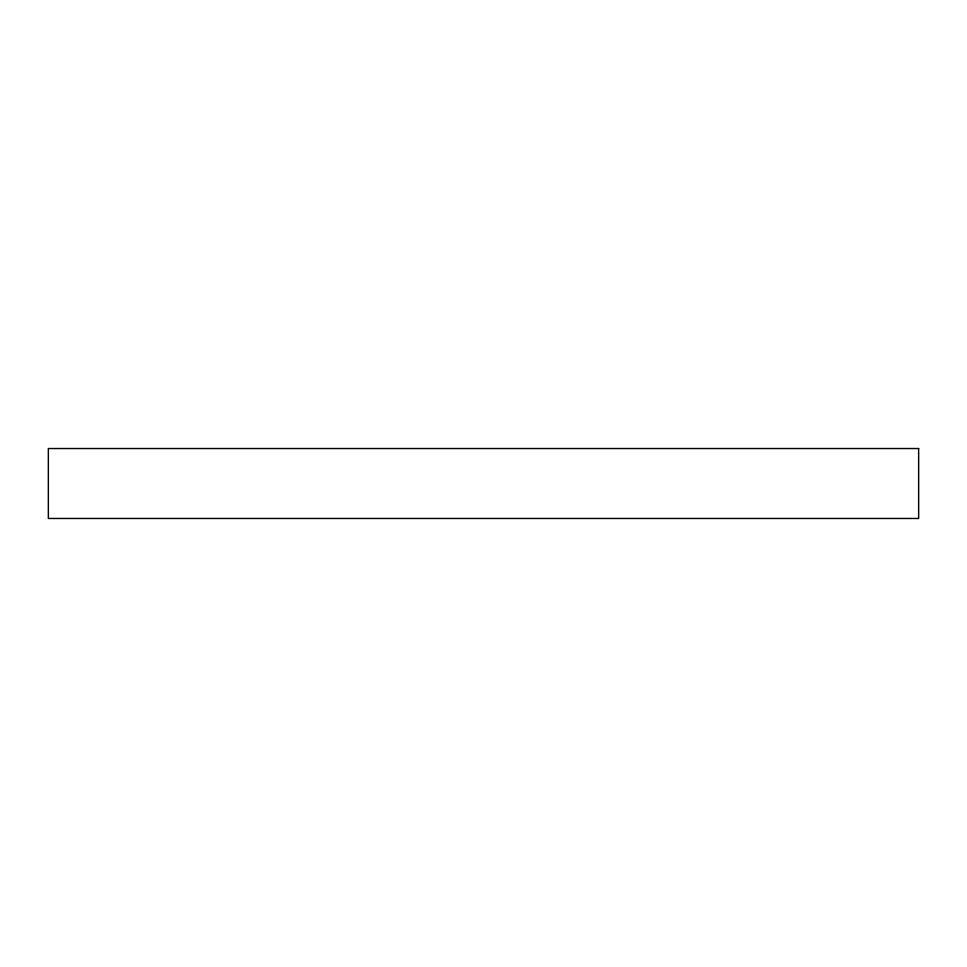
<?xml version="1.0" encoding="UTF-8"?>
<svg xmlns="http://www.w3.org/2000/svg" width="967" height="967" viewBox="0 0 967 967"><rect width="100%" height="100%" fill="white"/><g stroke="black" fill="none" stroke-linecap="round" stroke-linejoin="round"><path stroke-width="1.45" d="M918.65 448.531L48.35 448.531L48.35 518.469L918.65 518.469L918.65 448.531"/></g></svg>
